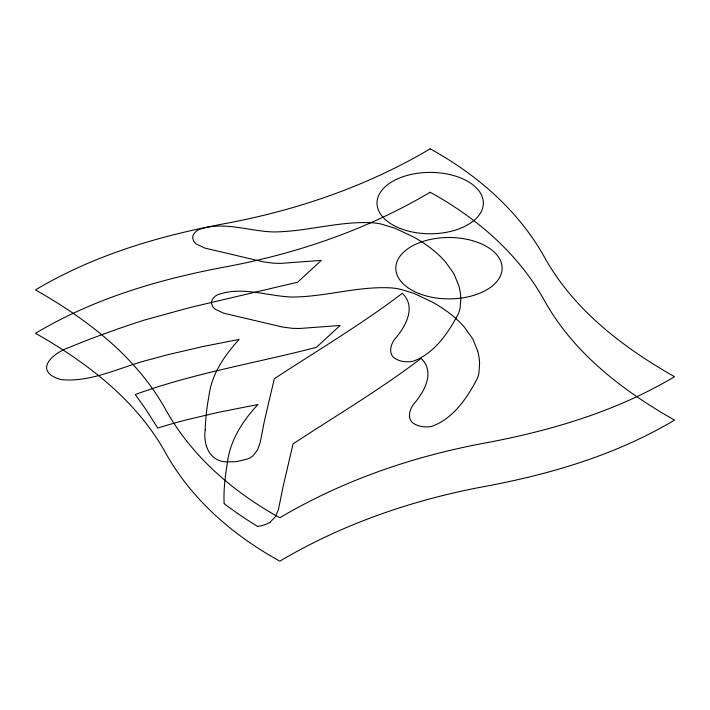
<?xml version="1.0" encoding="UTF-8"?>
<svg xmlns="http://www.w3.org/2000/svg" width="710" height="710" viewBox="0 0 710 710"><rect width="100%" height="100%" fill="white"/><g stroke="black" fill="none" stroke-linecap="round" stroke-linejoin="round"><path stroke-width="1.06" d="M270.155 522.125L275.302 516.827L278.355 509.94L283.086 486.625L293.088 443.848C335.972 415.714 380.223 389.515 421.074 358.408C435.061 371.499 424.944 390.66 414.977 402.588C409.173 408.543 405.987 420.648 415.661 424.589A16.348 9.434 0 0 0 425.672 426.896A15.904 9.177 0 0 0 431.973 426.32C453.282 418.572 467.508 397.582 477.51 378.093A96.418 55.673 0 0 0 478.895 373.194L479.614 363.751A160.957 92.93 0 0 0 477.635 350.909M477.644 350.909L472.736 338.865L464.402 327.168A160.282 92.54 0 0 0 451.835 315.098A152.863 88.253 0 0 0 431.902 301.892L413.957 293.408L400.271 289.21A48.475 27.992 0 0 0 392.248 287.967C358.408 285.757 325.207 297.046 291.544 297.037C266.978 296.043 240.752 285.686 216.914 295.085A19.214 11.094 0 0 0 213.089 298.386A19.569 11.298 0 0 0 211.482 303.347L212.84 306.942L214.917 309.054L223.685 313.181L282.287 326.999L292.245 328.322L299.442 328.499L340.125 325.473L316.429 347.305C256.07 363.112 194.016 372.963 135.273 394.529L145.861 409.404L157.7 428.015L171.438 423.95A452.829 261.44 0 0 1 186.65 419.814L217.393 412.554L257.978 404.496C242.5 421.003 229.747 440.91 227.218 463.816C225.132 476.88 223.472 490.131 224.129 503.39M270.235 522.169A24.22 13.987 0 0 1 257.641 526.394M257.659 526.438A485.161 280.104 0 0 1 224.147 503.674M205.19 430.003C202.98 446.031 210.657 463.435 229.525 461.775A29.261 16.889 0 0 0 236.696 461.598L247.763 458.944A22.099 12.753 0 0 0 252.893 455.873L257.437 450.122L260.1 442.916L264.289 421.518L274.291 378.741C317.184 350.616 361.425 324.408 402.286 293.301C416.264 306.392 406.147 325.553 396.18 337.481C390.376 343.436 387.19 355.541 396.863 359.482A16.348 9.434 0 0 0 406.883 361.798A15.904 9.177 0 0 0 413.176 361.212C434.484 353.473 448.711 332.475 458.713 312.986A96.418 55.673 0 0 0 460.098 308.087L460.817 298.644A160.957 92.93 0 0 0 458.846 285.802L453.947 273.758L445.614 262.061A160.282 92.54 0 0 0 431.325 248.633A152.863 88.253 0 0 0 413.105 236.785L395.168 228.3L381.474 224.112A48.475 27.992 0 0 0 373.451 222.86C339.611 220.65 306.418 231.948 272.746 231.93C248.234 231.07 221.937 220.508 198.125 229.978A19.214 11.094 0 0 0 194.291 233.279A19.569 11.298 0 0 0 192.694 238.24L194.043 241.835L196.129 243.947L204.888 248.083L263.49 261.892L273.448 263.215L280.645 263.401L321.337 260.375L297.632 282.207L190.191 307.474L145.293 319.82A472.141 272.587 0 0 0 133.56 323.556C111.905 330.913 90.312 338.581 69.234 347.474C57.235 351.086 34.275 367.301 54.821 377.4A21.948 12.673 0 0 0 61.965 379.699C93.312 382.362 122.297 365.961 152.162 358.985A453.255 261.688 0 0 1 168.802 354.467L203.122 346.489L239.181 339.389C224.75 355.213 211.828 373.673 209.024 395.417C206.929 406.83 205.527 418.403 205.19 430.003M430.18 148.834C367.301 186.091 297.463 210.071 225.789 223.437C159.466 235.755 93.773 255.085 35.5 289.893C86.549 318.914 135.308 355.958 164.711 407.895C190.706 455.5 232.747 491.817 279.82 517.759C342.699 480.501 412.537 456.53 484.211 443.164C550.534 430.846 616.227 411.507 674.5 376.699C623.451 347.687 574.692 310.643 545.289 258.697C519.294 211.101 477.253 174.784 430.18 148.834M430.18 192.241C367.301 229.499 297.463 253.47 225.789 266.836C159.466 279.154 93.773 298.493 35.5 333.301C86.549 362.313 135.308 399.357 164.711 451.303C190.706 498.899 232.747 535.216 279.82 561.166C342.699 523.909 412.537 499.929 484.211 486.563C550.534 474.245 616.227 454.915 674.5 420.107C623.451 391.086 574.692 354.041 545.289 302.105C519.294 254.499 477.253 218.183 430.18 192.241M419.175 293.612A53.161 30.69 0 0 0 501.997 270.386A53.161 30.69 0 0 0 425.743 240.592A53.161 30.69 0 0 0 419.175 293.612M400.378 228.505A53.161 30.69 0 0 0 483.199 205.279A53.161 30.69 0 0 0 406.945 175.485A53.161 30.69 0 0 0 400.378 228.505"/></g></svg>
